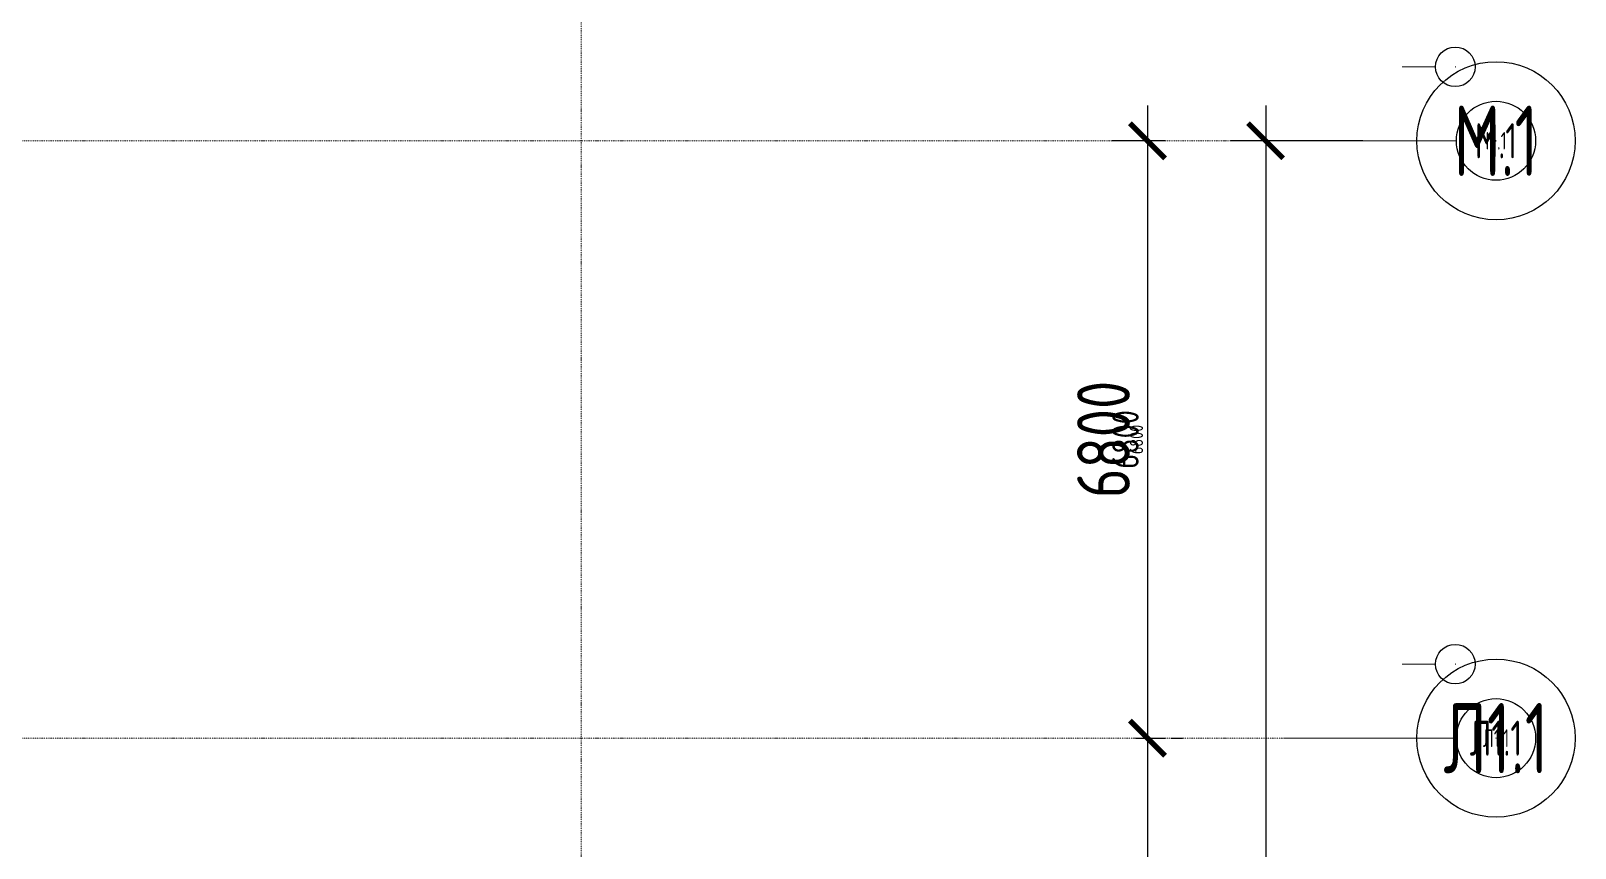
# Model space of a CAD drawing. Header units: millimetres. Extents: x -798 to 124478, y -405 to 121556.
# Drawn here: x 106912 to 124478, y 53926 to 63229 of the extents above; entities that cross this region are included whole.
import ezdxf
from ezdxf.enums import TextEntityAlignment as Align

# ---------------------------------------------------------------- set-up
doc = ezdxf.new("R2010")
doc.units = ezdxf.units.MM
doc.linetypes.add('CENTER', pattern=[2, 1.25, -0.25, 0.25, -0.25])
doc.linetypes.add('Strichpunkt', pattern=[25.4, 12.7, -6.35, 0, -6.35])
for name, color, linetype in [('1', 7, 'Continuous'), ('1 @ 0.1', 7, 'Continuous'), ('1 @ 0.15', 7, 'Continuous'), ('1 @ 0.2', 7, 'Continuous'), ('1 @ 100', 7, 'Continuous'), ('1 @ 200', 7, 'Continuous'), ('1 @ 50', 7, 'Continuous'), ('A-DIM', 4, 'Continuous'), ('A-DIM @ 0.1', 4, 'Continuous'), ('A-DIM @ 0.15', 4, 'Continuous'), ('A-DIM @ 0.2', 4, 'Continuous'), ('A-DIM @ 100', 4, 'Continuous'), ('A-DIM @ 200', 4, 'Continuous'), ('A-DIM @ 50', 4, 'Continuous')]:
    doc.layers.add(name, color=color, linetype=linetype)
doc.layers.add('A-AXES', color=40, linetype='CENTER', lineweight=5)
doc.styles.add('Arch-Dim', font='romans.shx', dxfattribs={"width": 0.75})
doc.dimstyles.new('Масштабируемый', dxfattribs={"dimscale": 100, "dimtxt": 3, "dimasz": 2, "dimexe": 2, "dimexo": 2, "dimgap": 1, "dimtad": 1, "dimdec": 0, "dimzin": 3, "dimdsep": 46, "dimtxsty": 'Arch-Dim', "dimblk": 'ARCHTICK', "dimcen": 2.5, "dimdle": 2, "dimazin": 2, "dimtfac": 0.75, "dimtdec": 0, "dimtmove": 1, "dimatfit": 0, "dimfxl": 1, "dimtolj": 1, "dimtzin": 0, "dimarcsym": 0})

# ---------------------------------------------------------------- blocks, each defined once
blk = doc.blocks.new('_ArchTick')
at = {"color": 0, "linetype": 'ByBlock', "const_width": 0.15}
blk.add_lwpolyline([(-0.5, -0.5), (0.5, 0.5)], dxfattribs=at)
blk = doc.blocks.new('*D304')
at = {"layer": 'A-DIM', "color": 0, "lineweight": -2, "ltscale": 50, "transparency": 16777216}
for p, q in [((2280377, -2371246), (2280377, -2396175)), ((2281082, -2371646), (2279977, -2371646)), ((2272992, -2395775), (2280777, -2395775))]:
    blk.add_line(p, q, dxfattribs=at)
at = {"layer": 'Defpoints', "color": 0, "ltscale": 50, "transparency": 16777216}
for p in [(2281482, -2371646), (2272592, -2395775), (2280377, -2395775)]:
    blk.add_point(p, dxfattribs=at)
at = {"layer": 'A-DIM', "color": 0, "lineweight": -2, "ltscale": 50, "transparency": 16777216, "xscale": 400, "yscale": 400, "zscale": 400}
for p, rotation in [((2280377, -2371646), 90), ((2280377, -2395775), 270)]:
    blk.add_blockref('_ArchTick', p, dxfattribs=dict(at, rotation=rotation))
at = {"layer": 'A-DIM', "color": 0, "ltscale": 50, "transparency": 16777216, "insert": (2279356, -2383671), "char_height": 600, "attachment_point": 5, "rotation": 90, "style": 'Arch-Dim'}
blk.add_mtext('\\A1;24130', dxfattribs=at)
blk = doc.blocks.new('*D305')
at = {"layer": 'A-DIM', "color": 0, "lineweight": -2, "ltscale": 50, "transparency": 16777216}
for p, q in [((2280377, -2371645), (2280377, -2395776)), ((2281481, -2371646), (2280377, -2371646)), ((2279856, -2383671), (2279856, -2383670)), ((2280377, -2383710), (2279856, -2383671)), ((2272592, -2395775), (2280378, -2395775))]:
    blk.add_line(p, q, dxfattribs=at)
at = {"layer": 'Defpoints', "color": 0, "ltscale": 50, "transparency": 16777216}
for p in [(2281482, -2371646), (2272592, -2395775), (2280377, -2395775)]:
    blk.add_point(p, dxfattribs=at)
at = {"layer": 'A-DIM', "color": 0, "lineweight": -2, "ltscale": 50, "transparency": 16777216, "xscale": 0.3, "yscale": 0.3, "zscale": 0.3}
for p, rotation in [((2280377, -2371646), 90), ((2280377, -2395775), 270)]:
    blk.add_blockref('_ArchTick', p, dxfattribs=dict(at, rotation=rotation))
at = {"layer": 'A-DIM', "color": 0, "ltscale": 50, "transparency": 16777216, "insert": (2279855, -2383671), "char_height": 0.45, "attachment_point": 5, "rotation": 90, "style": 'Arch-Dim'}
blk.add_mtext('\\A1;24130', dxfattribs=at)
blk = doc.blocks.new('*D306')
at = {"layer": 'A-DIM', "color": 0, "lineweight": -2, "ltscale": 50, "transparency": 16777216}
for p, q in [((2280377, -2371546), (2280377, -2395875)), ((2281382, -2371646), (2280277, -2371646)), ((2279856, -2383721), (2279856, -2383118)), ((2280377, -2383710), (2279856, -2383721)), ((2272692, -2395775), (2280477, -2395775))]:
    blk.add_line(p, q, dxfattribs=at)
at = {"layer": 'Defpoints', "color": 0, "ltscale": 50, "transparency": 16777216}
for p in [(2281482, -2371646), (2272592, -2395775), (2280377, -2395775)]:
    blk.add_point(p, dxfattribs=at)
at = {"layer": 'A-DIM', "color": 0, "lineweight": -2, "ltscale": 50, "transparency": 16777216, "xscale": 100, "yscale": 100, "zscale": 100}
for p, rotation in [((2280377, -2371646), 90), ((2280377, -2395775), 270)]:
    blk.add_blockref('_ArchTick', p, dxfattribs=dict(at, rotation=rotation))
at = {"layer": 'A-DIM', "color": 0, "ltscale": 50, "transparency": 16777216, "insert": (2279731, -2383420), "char_height": 150, "attachment_point": 5, "rotation": 90, "style": 'Arch-Dim'}
blk.add_mtext('\\A1;24130', dxfattribs=at)
blk = doc.blocks.new('*D308')
at = {"layer": 'A-DIM', "color": 0, "lineweight": -2, "ltscale": 50, "transparency": 16777216}
for p, q in [((2280377, -2371446), (2280377, -2395975)), ((2281282, -2371646), (2280177, -2371646)), ((2279856, -2383771), (2279856, -2382564)), ((2280377, -2383710), (2279856, -2383771)), ((2272792, -2395775), (2280577, -2395775))]:
    blk.add_line(p, q, dxfattribs=at)
at = {"layer": 'Defpoints', "color": 0, "ltscale": 50, "transparency": 16777216}
for p in [(2281482, -2371646), (2272592, -2395775), (2280377, -2395775)]:
    blk.add_point(p, dxfattribs=at)
at = {"layer": 'A-DIM', "color": 0, "lineweight": -2, "ltscale": 50, "transparency": 16777216, "xscale": 200, "yscale": 200, "zscale": 200}
for p, rotation in [((2280377, -2371646), 90), ((2280377, -2395775), 270)]:
    blk.add_blockref('_ArchTick', p, dxfattribs=dict(at, rotation=rotation))
at = {"layer": 'A-DIM', "color": 0, "ltscale": 50, "transparency": 16777216, "insert": (2279606, -2383168), "char_height": 300, "attachment_point": 5, "rotation": 90, "style": 'Arch-Dim'}
blk.add_mtext('\\A1;24130', dxfattribs=at)
blk = doc.blocks.new('*D309')
at = {"layer": 'A-DIM', "color": 0, "lineweight": -2, "ltscale": 50, "transparency": 16777216}
for p, q in [((2280377, -2371645), (2280377, -2395776)), ((2281481, -2371646), (2280377, -2371646)), ((2279856, -2383671), (2279856, -2383669)), ((2280377, -2383710), (2279856, -2383671)), ((2272592, -2395775), (2280378, -2395775))]:
    blk.add_line(p, q, dxfattribs=at)
at = {"layer": 'Defpoints', "color": 0, "ltscale": 50, "transparency": 16777216}
for p in [(2281482, -2371646), (2272592, -2395775), (2280377, -2395775)]:
    blk.add_point(p, dxfattribs=at)
at = {"layer": 'A-DIM', "color": 0, "lineweight": -2, "ltscale": 50, "transparency": 16777216, "xscale": 0.4, "yscale": 0.4, "zscale": 0.4}
for p, rotation in [((2280377, -2371646), 90), ((2280377, -2395775), 270)]:
    blk.add_blockref('_ArchTick', p, dxfattribs=dict(at, rotation=rotation))
at = {"layer": 'A-DIM', "color": 0, "ltscale": 50, "transparency": 16777216, "insert": (2279855, -2383670), "char_height": 0.6, "attachment_point": 5, "rotation": 90, "style": 'Arch-Dim'}
blk.add_mtext('\\A1;24130', dxfattribs=at)
blk = doc.blocks.new('*D310')
at = {"layer": 'A-DIM', "color": 0, "lineweight": -2, "ltscale": 50, "transparency": 16777216}
for p, q in [((2280377, -2371645), (2280377, -2395775)), ((2281482, -2371646), (2280377, -2371646)), ((2279856, -2383671), (2279856, -2383670)), ((2280377, -2383710), (2279856, -2383671)), ((2272592, -2395775), (2280377, -2395775))]:
    blk.add_line(p, q, dxfattribs=at)
at = {"layer": 'Defpoints', "color": 0, "ltscale": 50, "transparency": 16777216}
for p in [(2281482, -2371646), (2272592, -2395775), (2280377, -2395775)]:
    blk.add_point(p, dxfattribs=at)
at = {"layer": 'A-DIM', "color": 0, "lineweight": -2, "ltscale": 50, "transparency": 16777216, "xscale": 0.2, "yscale": 0.2, "zscale": 0.2}
for p, rotation in [((2280377, -2371646), 90), ((2280377, -2395775), 270)]:
    blk.add_blockref('_ArchTick', p, dxfattribs=dict(at, rotation=rotation))
at = {"layer": 'A-DIM', "color": 0, "ltscale": 50, "transparency": 16777216, "insert": (2279855, -2383671), "char_height": 0.3, "attachment_point": 5, "rotation": 90, "style": 'Arch-Dim'}
blk.add_mtext('\\A1;24130', dxfattribs=at)
blk = doc.blocks.new('*D311')
at = {"layer": 'A-DIM', "color": 0, "lineweight": -2, "ltscale": 50, "transparency": 16777216}
for p, q in [((2279032, -2378046), (2279032, -2385896)), ((2279300, -2378446), (2279432, -2378446)), ((2279232, -2385496), (2279432, -2385496))]:
    blk.add_line(p, q, dxfattribs=at)
at = {"layer": 'Defpoints', "color": 0, "ltscale": 50, "transparency": 16777216}
for p in [(2278900, -2378446), (2278832, -2385496), (2279032, -2385496)]:
    blk.add_point(p, dxfattribs=at)
at = {"layer": 'A-DIM', "color": 0, "lineweight": -2, "ltscale": 50, "transparency": 16777216, "xscale": 400, "yscale": 400, "zscale": 400}
for p, rotation in [((2279032, -2378446), 90), ((2279032, -2385496), 270)]:
    blk.add_blockref('_ArchTick', p, dxfattribs=dict(at, rotation=rotation))
at = {"layer": 'A-DIM', "color": 0, "ltscale": 50, "transparency": 16777216, "insert": (2278532, -2381971), "char_height": 600, "attachment_point": 5, "rotation": 90, "style": 'Arch-Dim'}
blk.add_mtext('\\A1;7050', dxfattribs=at)
blk = doc.blocks.new('*D312')
at = {"layer": 'A-DIM', "color": 0, "lineweight": -2, "ltscale": 50, "transparency": 16777216}
for p, q in [((2278901, -2378446), (2279032, -2378446)), ((2279032, -2378445), (2279032, -2385496)), ((2278832, -2385496), (2279032, -2385496))]:
    blk.add_line(p, q, dxfattribs=at)
at = {"layer": 'Defpoints', "color": 0, "ltscale": 50, "transparency": 16777216}
for p in [(2278900, -2378446), (2278832, -2385496), (2279032, -2385496)]:
    blk.add_point(p, dxfattribs=at)
at = {"layer": 'A-DIM', "color": 0, "lineweight": -2, "ltscale": 50, "transparency": 16777216, "xscale": 0.3, "yscale": 0.3, "zscale": 0.3}
for p, rotation in [((2279032, -2378446), 90), ((2279032, -2385496), 270)]:
    blk.add_blockref('_ArchTick', p, dxfattribs=dict(at, rotation=rotation))
at = {"layer": 'A-DIM', "color": 0, "ltscale": 50, "transparency": 16777216, "insert": (2279031, -2381971), "char_height": 0.45, "attachment_point": 5, "rotation": 90, "style": 'Arch-Dim'}
blk.add_mtext('\\A1;7050', dxfattribs=at)
blk = doc.blocks.new('*D313')
at = {"layer": 'A-DIM', "color": 0, "lineweight": -2, "ltscale": 50, "transparency": 16777216}
for p, q in [((2279000, -2378446), (2279132, -2378446)), ((2279032, -2378346), (2279032, -2385596)), ((2278932, -2385496), (2279132, -2385496))]:
    blk.add_line(p, q, dxfattribs=at)
at = {"layer": 'Defpoints', "color": 0, "ltscale": 50, "transparency": 16777216}
for p in [(2278900, -2378446), (2278832, -2385496), (2279032, -2385496)]:
    blk.add_point(p, dxfattribs=at)
at = {"layer": 'A-DIM', "color": 0, "lineweight": -2, "ltscale": 50, "transparency": 16777216, "xscale": 100, "yscale": 100, "zscale": 100}
for p, rotation in [((2279032, -2378446), 90), ((2279032, -2385496), 270)]:
    blk.add_blockref('_ArchTick', p, dxfattribs=dict(at, rotation=rotation))
at = {"layer": 'A-DIM', "color": 0, "ltscale": 50, "transparency": 16777216, "insert": (2278907, -2381971), "char_height": 150, "attachment_point": 5, "rotation": 90, "style": 'Arch-Dim'}
blk.add_mtext('\\A1;7050', dxfattribs=at)
blk = doc.blocks.new('*D315')
at = {"layer": 'A-DIM', "color": 0, "lineweight": -2, "ltscale": 50, "transparency": 16777216}
for p, q in [((2279032, -2378246), (2279032, -2385696)), ((2279100, -2378446), (2279232, -2378446)), ((2279032, -2385496), (2279232, -2385496))]:
    blk.add_line(p, q, dxfattribs=at)
at = {"layer": 'Defpoints', "color": 0, "ltscale": 50, "transparency": 16777216}
for p in [(2278900, -2378446), (2278832, -2385496), (2279032, -2385496)]:
    blk.add_point(p, dxfattribs=at)
at = {"layer": 'A-DIM', "color": 0, "lineweight": -2, "ltscale": 50, "transparency": 16777216, "xscale": 200, "yscale": 200, "zscale": 200}
for p, rotation in [((2279032, -2378446), 90), ((2279032, -2385496), 270)]:
    blk.add_blockref('_ArchTick', p, dxfattribs=dict(at, rotation=rotation))
at = {"layer": 'A-DIM', "color": 0, "ltscale": 50, "transparency": 16777216, "insert": (2278782, -2381971), "char_height": 300, "attachment_point": 5, "rotation": 90, "style": 'Arch-Dim'}
blk.add_mtext('\\A1;7050', dxfattribs=at)
blk = doc.blocks.new('*D316')
at = {"layer": 'A-DIM', "color": 0, "lineweight": -2, "ltscale": 50, "transparency": 16777216}
for p, q in [((2278901, -2378446), (2279032, -2378446)), ((2279032, -2378445), (2279032, -2385496)), ((2278832, -2385496), (2279032, -2385496))]:
    blk.add_line(p, q, dxfattribs=at)
at = {"layer": 'Defpoints', "color": 0, "ltscale": 50, "transparency": 16777216}
for p in [(2278900, -2378446), (2278832, -2385496), (2279032, -2385496)]:
    blk.add_point(p, dxfattribs=at)
at = {"layer": 'A-DIM', "color": 0, "lineweight": -2, "ltscale": 50, "transparency": 16777216, "xscale": 0.4, "yscale": 0.4, "zscale": 0.4}
for p, rotation in [((2279032, -2378446), 90), ((2279032, -2385496), 270)]:
    blk.add_blockref('_ArchTick', p, dxfattribs=dict(at, rotation=rotation))
at = {"layer": 'A-DIM', "color": 0, "ltscale": 50, "transparency": 16777216, "insert": (2279031, -2381971), "char_height": 0.6, "attachment_point": 5, "rotation": 90, "style": 'Arch-Dim'}
blk.add_mtext('\\A1;7050', dxfattribs=at)
blk = doc.blocks.new('*D317')
at = {"layer": 'A-DIM', "color": 0, "lineweight": -2, "ltscale": 50, "transparency": 16777216}
for p, q in [((2278900, -2378446), (2279032, -2378446)), ((2279032, -2378445), (2279032, -2385496)), ((2278832, -2385496), (2279032, -2385496))]:
    blk.add_line(p, q, dxfattribs=at)
at = {"layer": 'Defpoints', "color": 0, "ltscale": 50, "transparency": 16777216}
for p in [(2278900, -2378446), (2278832, -2385496), (2279032, -2385496)]:
    blk.add_point(p, dxfattribs=at)
at = {"layer": 'A-DIM', "color": 0, "lineweight": -2, "ltscale": 50, "transparency": 16777216, "xscale": 0.2, "yscale": 0.2, "zscale": 0.2}
for p, rotation in [((2279032, -2378446), 90), ((2279032, -2385496), 270)]:
    blk.add_blockref('_ArchTick', p, dxfattribs=dict(at, rotation=rotation))
at = {"layer": 'A-DIM', "color": 0, "ltscale": 50, "transparency": 16777216, "insert": (2279032, -2381971), "char_height": 0.3, "attachment_point": 5, "rotation": 90, "style": 'Arch-Dim'}
blk.add_mtext('\\A1;7050', dxfattribs=at)
blk = doc.blocks.new('*D318')
at = {"layer": 'A-DIM', "color": 0, "lineweight": -2, "ltscale": 50, "transparency": 16777216}
for p, q in [((2279032, -2371246), (2279032, -2378846)), ((2278832, -2371646), (2278632, -2371646)), ((2279300, -2378446), (2279432, -2378446))]:
    blk.add_line(p, q, dxfattribs=at)
at = {"layer": 'Defpoints', "color": 0, "ltscale": 50, "transparency": 16777216}
for p in [(2279232, -2371646), (2278900, -2378446), (2279032, -2378446)]:
    blk.add_point(p, dxfattribs=at)
at = {"layer": 'A-DIM', "color": 0, "lineweight": -2, "ltscale": 50, "transparency": 16777216, "xscale": 400, "yscale": 400, "zscale": 400}
for p, rotation in [((2279032, -2371646), 90), ((2279032, -2378446), 270)]:
    blk.add_blockref('_ArchTick', p, dxfattribs=dict(at, rotation=rotation))
at = {"layer": 'A-DIM', "color": 0, "ltscale": 50, "transparency": 16777216, "insert": (2278532, -2375046), "char_height": 600, "attachment_point": 5, "rotation": 90, "style": 'Arch-Dim'}
blk.add_mtext('\\A1;6800', dxfattribs=at)
blk = doc.blocks.new('*D319')
at = {"layer": 'A-DIM', "color": 0, "lineweight": -2, "ltscale": 50, "transparency": 16777216}
for p, q in [((2279032, -2371645), (2279032, -2378446)), ((2279232, -2371646), (2279032, -2371646)), ((2278901, -2378446), (2279032, -2378446))]:
    blk.add_line(p, q, dxfattribs=at)
at = {"layer": 'Defpoints', "color": 0, "ltscale": 50, "transparency": 16777216}
for p in [(2279232, -2371646), (2278900, -2378446), (2279032, -2378446)]:
    blk.add_point(p, dxfattribs=at)
at = {"layer": 'A-DIM', "color": 0, "lineweight": -2, "ltscale": 50, "transparency": 16777216, "xscale": 0.3, "yscale": 0.3, "zscale": 0.3}
for p, rotation in [((2279032, -2371646), 90), ((2279032, -2378446), 270)]:
    blk.add_blockref('_ArchTick', p, dxfattribs=dict(at, rotation=rotation))
at = {"layer": 'A-DIM', "color": 0, "ltscale": 50, "transparency": 16777216, "insert": (2279031, -2375046), "char_height": 0.45, "attachment_point": 5, "rotation": 90, "style": 'Arch-Dim'}
blk.add_mtext('\\A1;6800', dxfattribs=at)
blk = doc.blocks.new('*D320')
at = {"layer": 'A-DIM', "color": 0, "lineweight": -2, "ltscale": 50, "transparency": 16777216}
for p, q in [((2279032, -2371546), (2279032, -2378546)), ((2279132, -2371646), (2278932, -2371646)), ((2279000, -2378446), (2279132, -2378446))]:
    blk.add_line(p, q, dxfattribs=at)
at = {"layer": 'Defpoints', "color": 0, "ltscale": 50, "transparency": 16777216}
for p in [(2279232, -2371646), (2278900, -2378446), (2279032, -2378446)]:
    blk.add_point(p, dxfattribs=at)
at = {"layer": 'A-DIM', "color": 0, "lineweight": -2, "ltscale": 50, "transparency": 16777216, "xscale": 100, "yscale": 100, "zscale": 100}
for p, rotation in [((2279032, -2371646), 90), ((2279032, -2378446), 270)]:
    blk.add_blockref('_ArchTick', p, dxfattribs=dict(at, rotation=rotation))
at = {"layer": 'A-DIM', "color": 0, "ltscale": 50, "transparency": 16777216, "insert": (2278907, -2375046), "char_height": 150, "attachment_point": 5, "rotation": 90, "style": 'Arch-Dim'}
blk.add_mtext('\\A1;6800', dxfattribs=at)
blk = doc.blocks.new('*D322')
at = {"layer": 'A-DIM', "color": 0, "lineweight": -2, "ltscale": 50, "transparency": 16777216}
for p, q in [((2279032, -2371446), (2279032, -2378646)), ((2279032, -2371646), (2278832, -2371646)), ((2279100, -2378446), (2279232, -2378446))]:
    blk.add_line(p, q, dxfattribs=at)
at = {"layer": 'Defpoints', "color": 0, "ltscale": 50, "transparency": 16777216}
for p in [(2279232, -2371646), (2278900, -2378446), (2279032, -2378446)]:
    blk.add_point(p, dxfattribs=at)
at = {"layer": 'A-DIM', "color": 0, "lineweight": -2, "ltscale": 50, "transparency": 16777216, "xscale": 200, "yscale": 200, "zscale": 200}
for p, rotation in [((2279032, -2371646), 90), ((2279032, -2378446), 270)]:
    blk.add_blockref('_ArchTick', p, dxfattribs=dict(at, rotation=rotation))
at = {"layer": 'A-DIM', "color": 0, "ltscale": 50, "transparency": 16777216, "insert": (2278782, -2375046), "char_height": 300, "attachment_point": 5, "rotation": 90, "style": 'Arch-Dim'}
blk.add_mtext('\\A1;6800', dxfattribs=at)
blk = doc.blocks.new('*D323')
at = {"layer": 'A-DIM', "color": 0, "lineweight": -2, "ltscale": 50, "transparency": 16777216}
for p, q in [((2279231, -2371646), (2279031, -2371646)), ((2279032, -2371645), (2279032, -2378446)), ((2278901, -2378446), (2279032, -2378446))]:
    blk.add_line(p, q, dxfattribs=at)
at = {"layer": 'Defpoints', "color": 0, "ltscale": 50, "transparency": 16777216}
for p in [(2279232, -2371646), (2278900, -2378446), (2279032, -2378446)]:
    blk.add_point(p, dxfattribs=at)
at = {"layer": 'A-DIM', "color": 0, "lineweight": -2, "ltscale": 50, "transparency": 16777216, "xscale": 0.4, "yscale": 0.4, "zscale": 0.4}
for p, rotation in [((2279032, -2371646), 90), ((2279032, -2378446), 270)]:
    blk.add_blockref('_ArchTick', p, dxfattribs=dict(at, rotation=rotation))
at = {"layer": 'A-DIM', "color": 0, "ltscale": 50, "transparency": 16777216, "insert": (2279031, -2375046), "char_height": 0.6, "attachment_point": 5, "rotation": 90, "style": 'Arch-Dim'}
blk.add_mtext('\\A1;6800', dxfattribs=at)
blk = doc.blocks.new('*D324')
at = {"layer": 'A-DIM', "color": 0, "lineweight": -2, "ltscale": 50, "transparency": 16777216}
for p, q in [((2279032, -2371645), (2279032, -2378446)), ((2279232, -2371646), (2279032, -2371646)), ((2278900, -2378446), (2279032, -2378446))]:
    blk.add_line(p, q, dxfattribs=at)
at = {"layer": 'Defpoints', "color": 0, "ltscale": 50, "transparency": 16777216}
for p in [(2279232, -2371646), (2278900, -2378446), (2279032, -2378446)]:
    blk.add_point(p, dxfattribs=at)
at = {"layer": 'A-DIM', "color": 0, "lineweight": -2, "ltscale": 50, "transparency": 16777216, "xscale": 0.2, "yscale": 0.2, "zscale": 0.2}
for p, rotation in [((2279032, -2371646), 90), ((2279032, -2378446), 270)]:
    blk.add_blockref('_ArchTick', p, dxfattribs=dict(at, rotation=rotation))
at = {"layer": 'A-DIM', "color": 0, "ltscale": 50, "transparency": 16777216, "insert": (2279032, -2375046), "char_height": 0.3, "attachment_point": 5, "rotation": 90, "style": 'Arch-Dim'}
blk.add_mtext('\\A1;6800', dxfattribs=at)
blk = doc.blocks.new('*U90')
at = {"color": 4, "lineweight": 9}
blk.add_line((-4.5, 0), (-12.069, 0), dxfattribs=at)
at = {"color": 5, "linetype": 'Continuous', "lineweight": 25}
blk.add_circle((0, 0), 4.5, dxfattribs=at)
at = {"color": 5, "linetype": 'Continuous', "lineweight": 25, "style": 'Arch-Dim', "width": 0.65}
blk.add_attdef('Ось', text='', height=4, dxfattribs=at).set_placement((0, 0), align=Align.MIDDLE)
blk = doc.blocks.new('*U905')
at = {"layer": '1 @ 0.1', "transparency": 33554687}
ref = blk.add_blockref('*U90', (2282997, -2371646), dxfattribs=dict(at, xscale=0.1, yscale=0.1, zscale=0.1))
ref.add_attrib('Ось', 'М.1', dxfattribs={"layer": '0', "color": 5, "linetype": 'Continuous', "lineweight": 25, "height": 0.4, "style": 'Arch-Dim', "width": 0.65}).set_placement((2282534, -2370805), align=Align.MIDDLE)
at = {"layer": '1 @ 0.15', "transparency": 33554687, "xscale": 0.15, "yscale": 0.15, "zscale": 0.15}
blk.add_blockref('*U90', (2282534, -2370804), dxfattribs=at).add_auto_attribs({'Ось': 'М.1'})
at = {"layer": '1 @ 0.2', "transparency": 33554687, "xscale": 0.2, "yscale": 0.2, "zscale": 0.2}
blk.add_blockref('*U90', (2282997, -2371646), dxfattribs=at).add_auto_attribs({'Ось': 'М.1'})
at = {"layer": '1 @ 100', "transparency": 33554687, "xscale": 100, "yscale": 100, "zscale": 100}
blk.add_blockref('*U90', (2282997, -2371646), dxfattribs=at).add_auto_attribs({'Ось': 'М.1'})
at = {"layer": '1 @ 200', "transparency": 33554687, "xscale": 200, "yscale": 200, "zscale": 200}
blk.add_blockref('*U90', (2282997, -2371646), dxfattribs=at).add_auto_attribs({'Ось': 'М.1'})
at = {"layer": '1 @ 50', "transparency": 33554687}
ref = blk.add_blockref('*U90', (2282534, -2370804), dxfattribs=dict(at, xscale=50, yscale=50, zscale=50))
ref.add_attrib('Ось', 'М.1', dxfattribs={"layer": '0', "color": 5, "linetype": 'Continuous', "lineweight": 25, "height": 200, "style": 'Arch-Dim', "width": 0.65}).set_placement((2282997, -2371646), align=Align.MIDDLE)
blk = doc.blocks.new('*U906')
at = {"layer": '1 @ 0.1', "transparency": 33554687}
ref = blk.add_blockref('*U90', (2282997, -2378446), dxfattribs=dict(at, xscale=0.1, yscale=0.1, zscale=0.1))
ref.add_attrib('Ось', 'Л1.1', dxfattribs={"layer": '0', "color": 5, "linetype": 'Continuous', "lineweight": 25, "height": 0.4, "style": 'Arch-Dim', "width": 0.65}).set_placement((2282534, -2377605), align=Align.MIDDLE)
at = {"layer": '1 @ 0.15', "transparency": 33554687, "xscale": 0.15, "yscale": 0.15, "zscale": 0.15}
blk.add_blockref('*U90', (2282534, -2377604), dxfattribs=at).add_auto_attribs({'Ось': 'Л1.1'})
at = {"layer": '1 @ 0.2', "transparency": 33554687, "xscale": 0.2, "yscale": 0.2, "zscale": 0.2}
blk.add_blockref('*U90', (2282997, -2378446), dxfattribs=at).add_auto_attribs({'Ось': 'Л1.1'})
at = {"layer": '1 @ 100', "transparency": 33554687, "xscale": 100, "yscale": 100, "zscale": 100}
blk.add_blockref('*U90', (2282997, -2378446), dxfattribs=at).add_auto_attribs({'Ось': 'Л1.1'})
at = {"layer": '1 @ 200', "transparency": 33554687, "xscale": 200, "yscale": 200, "zscale": 200}
blk.add_blockref('*U90', (2282997, -2378446), dxfattribs=at).add_auto_attribs({'Ось': 'Л1.1'})
at = {"layer": '1 @ 50', "transparency": 33554687}
ref = blk.add_blockref('*U90', (2282534, -2377604), dxfattribs=dict(at, xscale=50, yscale=50, zscale=50))
ref.add_attrib('Ось', 'Л1.1', dxfattribs={"layer": '0', "color": 5, "linetype": 'Continuous', "lineweight": 25, "height": 200, "style": 'Arch-Dim', "width": 0.65}).set_placement((2282997, -2378446), align=Align.MIDDLE)
blk = doc.blocks.new('*U833')
at = {"layer": 'A-DIM @ 0.1', "ltscale": 50, "transparency": 33554687}
dim = blk.add_linear_dim(base=(2280377.3, -2395775.3), p1=(2281481.7, -2371645.5), p2=(2272591.7, -2395775.3), angle=270, dimstyle='Масштабируемый', override={"dimscale": 0.1, "dimtix": 0, "dimtofl": 1, "dimtmove": 1, "dimatfit": 0}, dxfattribs=at)
dim.commit()
dim.dimension.update_dxf_attribs({"geometry": '*D310', "text_midpoint": (2279855.7, -2383671.3), "dimtype": 128})
at = {"layer": 'A-DIM @ 0.15', "ltscale": 50, "transparency": 33554687}
dim = blk.add_linear_dim(base=(2280377.3, -2395775.3), p1=(2281481.7, -2371645.5), p2=(2272591.7, -2395775.3), angle=270, dimstyle='Масштабируемый', override={"dimscale": 0.15, "dimtix": 0, "dimtofl": 1, "dimtmove": 1, "dimatfit": 0}, dxfattribs=at)
dim.commit()
dim.dimension.update_dxf_attribs({"geometry": '*D305', "text_midpoint": (2279855.7, -2383671.3), "dimtype": 128})
at = {"layer": 'A-DIM @ 0.2', "ltscale": 50, "transparency": 33554687}
dim = blk.add_linear_dim(base=(2280377.3, -2395775.3), p1=(2281481.7, -2371645.5), p2=(2272591.7, -2395775.3), angle=270, dimstyle='Масштабируемый', override={"dimscale": 0.2, "dimtix": 0, "dimtofl": 1, "dimtmove": 1, "dimatfit": 0}, dxfattribs=at)
dim.commit()
dim.dimension.update_dxf_attribs({"geometry": '*D309', "text_midpoint": (2279855.7, -2383671.3), "dimtype": 128})
at = {"layer": 'A-DIM @ 100', "ltscale": 50, "transparency": 33554687}
dim = blk.add_linear_dim(base=(2280377.3, -2395775.3), p1=(2281481.7, -2371645.5), p2=(2272591.7, -2395775.3), angle=270, dimstyle='Масштабируемый', override={"dimscale": 100, "dimtix": 0, "dimtofl": 1, "dimtmove": 1, "dimatfit": 0}, dxfattribs=at)
dim.commit()
dim.dimension.update_dxf_attribs({"geometry": '*D308', "text_midpoint": (2279855.7, -2383671.3), "dimtype": 128})
at = {"layer": 'A-DIM @ 200', "ltscale": 50, "transparency": 33554687}
dim = blk.add_linear_dim(base=(2280377.3, -2395775.3), p1=(2281481.7, -2371645.5), p2=(2272591.7, -2395775.3), angle=270, dimstyle='Масштабируемый', override={"dimscale": 200, "dimtix": 0, "dimtofl": 1, "dimtmove": 1, "dimatfit": 0}, dxfattribs=at)
dim.commit()
dim.dimension.update_dxf_attribs({"geometry": '*D304', "text_midpoint": (2279855.7, -2383671.3), "dimtype": 128})
at = {"layer": 'A-DIM @ 50', "ltscale": 50, "transparency": 33554687}
dim = blk.add_linear_dim(base=(2280377.3, -2395775.3), p1=(2281481.7, -2371645.5), p2=(2272591.7, -2395775.3), angle=270, dimstyle='Масштабируемый', override={"dimscale": 50, "dimtix": 0, "dimtofl": 1, "dimtmove": 1, "dimatfit": 0}, dxfattribs=at)
dim.commit()
dim.dimension.update_dxf_attribs({"geometry": '*D306', "text_midpoint": (2279855.7, -2383671.3), "dimtype": 128})
blk = doc.blocks.new('*U834')
at = {"layer": 'A-DIM @ 0.1', "ltscale": 50, "transparency": 33554687}
dim = blk.add_linear_dim(base=(2279031.9, -2385495.5), p1=(2278900.3, -2378445.5), p2=(2278831.9, -2385495.5), angle=270, dimstyle='Масштабируемый', override={"dimscale": 0.1, "dimtix": 0, "dimtofl": 1, "dimtmove": 1, "dimatfit": 0}, dxfattribs=at)
dim.commit()
dim.dimension.update_dxf_attribs({"geometry": '*D317', "text_midpoint": (2279031.6, -2381970.5)})
at = {"layer": 'A-DIM @ 0.15', "ltscale": 50, "transparency": 33554687}
dim = blk.add_linear_dim(base=(2279031.9, -2385495.5), p1=(2278900.3, -2378445.5), p2=(2278831.9, -2385495.5), angle=270, dimstyle='Масштабируемый', override={"dimscale": 0.15, "dimtix": 0, "dimtofl": 1, "dimtmove": 1, "dimatfit": 0}, dxfattribs=at)
dim.commit()
dim.dimension.update_dxf_attribs({"geometry": '*D312', "text_midpoint": (2279031.5, -2381970.5)})
at = {"layer": 'A-DIM @ 0.2', "ltscale": 50, "transparency": 33554687}
dim = blk.add_linear_dim(base=(2279031.9, -2385495.5), p1=(2278900.3, -2378445.5), p2=(2278831.9, -2385495.5), angle=270, dimstyle='Масштабируемый', override={"dimscale": 0.2, "dimtix": 0, "dimtofl": 1, "dimtmove": 1, "dimatfit": 0}, dxfattribs=at)
dim.commit()
dim.dimension.update_dxf_attribs({"geometry": '*D316', "text_midpoint": (2279031.4, -2381970.5)})
at = {"layer": 'A-DIM @ 100', "ltscale": 50, "transparency": 33554687}
dim = blk.add_linear_dim(base=(2279031.9, -2385495.5), p1=(2278900.3, -2378445.5), p2=(2278831.9, -2385495.5), angle=270, dimstyle='Масштабируемый', override={"dimscale": 100, "dimtix": 0, "dimtofl": 1, "dimtmove": 1, "dimatfit": 0}, dxfattribs=at)
dim.commit()
dim.dimension.update_dxf_attribs({"geometry": '*D315', "text_midpoint": (2278781.9, -2381970.5)})
at = {"layer": 'A-DIM @ 200', "ltscale": 50, "transparency": 33554687}
dim = blk.add_linear_dim(base=(2279031.9, -2385495.5), p1=(2278900.3, -2378445.5), p2=(2278831.9, -2385495.5), angle=270, dimstyle='Масштабируемый', override={"dimscale": 200, "dimtix": 0, "dimtofl": 1, "dimtmove": 1, "dimatfit": 0}, dxfattribs=at)
dim.commit()
dim.dimension.update_dxf_attribs({"geometry": '*D311', "text_midpoint": (2278531.9, -2381970.5)})
at = {"layer": 'A-DIM @ 50', "ltscale": 50, "transparency": 33554687}
dim = blk.add_linear_dim(base=(2279031.9, -2385495.5), p1=(2278900.3, -2378445.5), p2=(2278831.9, -2385495.5), angle=270, dimstyle='Масштабируемый', override={"dimscale": 50, "dimtix": 0, "dimtofl": 1, "dimtmove": 1, "dimatfit": 0}, dxfattribs=at)
dim.commit()
dim.dimension.update_dxf_attribs({"geometry": '*D313', "text_midpoint": (2278906.9, -2381970.5)})
blk = doc.blocks.new('*U835')
at = {"layer": 'A-DIM @ 0.1', "ltscale": 50, "transparency": 33554687}
dim = blk.add_linear_dim(base=(2279031.9, -2378445.5), p1=(2279231.9, -2371645.5), p2=(2278900.3, -2378445.5), angle=270, dimstyle='Масштабируемый', override={"dimscale": 0.1, "dimtix": 0, "dimtofl": 1, "dimtmove": 1, "dimatfit": 0}, dxfattribs=at)
dim.commit()
dim.dimension.update_dxf_attribs({"geometry": '*D324', "text_midpoint": (2279031.6, -2375045.5)})
at = {"layer": 'A-DIM @ 0.15', "ltscale": 50, "transparency": 33554687}
dim = blk.add_linear_dim(base=(2279031.9, -2378445.5), p1=(2279231.9, -2371645.5), p2=(2278900.3, -2378445.5), angle=270, dimstyle='Масштабируемый', override={"dimscale": 0.15, "dimtix": 0, "dimtofl": 1, "dimtmove": 1, "dimatfit": 0}, dxfattribs=at)
dim.commit()
dim.dimension.update_dxf_attribs({"geometry": '*D319', "text_midpoint": (2279031.5, -2375045.5)})
at = {"layer": 'A-DIM @ 0.2', "ltscale": 50, "transparency": 33554687}
dim = blk.add_linear_dim(base=(2279031.9, -2378445.5), p1=(2279231.9, -2371645.5), p2=(2278900.3, -2378445.5), angle=270, dimstyle='Масштабируемый', override={"dimscale": 0.2, "dimtix": 0, "dimtofl": 1, "dimtmove": 1, "dimatfit": 0}, dxfattribs=at)
dim.commit()
dim.dimension.update_dxf_attribs({"geometry": '*D323', "text_midpoint": (2279031.4, -2375045.5)})
at = {"layer": 'A-DIM @ 100', "ltscale": 50, "transparency": 33554687}
dim = blk.add_linear_dim(base=(2279031.9, -2378445.5), p1=(2279231.9, -2371645.5), p2=(2278900.3, -2378445.5), angle=270, dimstyle='Масштабируемый', override={"dimscale": 100, "dimtix": 0, "dimtofl": 1, "dimtmove": 1, "dimatfit": 0}, dxfattribs=at)
dim.commit()
dim.dimension.update_dxf_attribs({"geometry": '*D322', "text_midpoint": (2278781.9, -2375045.5)})
at = {"layer": 'A-DIM @ 200', "ltscale": 50, "transparency": 33554687}
dim = blk.add_linear_dim(base=(2279031.9, -2378445.5), p1=(2279231.9, -2371645.5), p2=(2278900.3, -2378445.5), angle=270, dimstyle='Масштабируемый', override={"dimscale": 200, "dimtix": 0, "dimtofl": 1, "dimtmove": 1, "dimatfit": 0}, dxfattribs=at)
dim.commit()
dim.dimension.update_dxf_attribs({"geometry": '*D318', "text_midpoint": (2278531.9, -2375045.5)})
at = {"layer": 'A-DIM @ 50', "ltscale": 50, "transparency": 33554687}
dim = blk.add_linear_dim(base=(2279031.9, -2378445.5), p1=(2279231.9, -2371645.5), p2=(2278900.3, -2378445.5), angle=270, dimstyle='Масштабируемый', override={"dimscale": 50, "dimtix": 0, "dimtofl": 1, "dimtmove": 1, "dimatfit": 0}, dxfattribs=at)
dim.commit()
dim.dimension.update_dxf_attribs({"geometry": '*D320', "text_midpoint": (2278906.9, -2375045.5)})
blk = doc.blocks.new('оси 2')
at = {"layer": 'A-AXES', "linetype": 'Strichpunkt', "transparency": 33554687}
for p, q in [((2272592, -2362738), (2272592, -2396470)), ((2282097, -2371646), (2207938, -2371646)), ((2282097, -2378446), (2205788, -2378446))]:
    blk.add_line(p, q, dxfattribs=at)
at = {"layer": '1', "color": 5}
for name in ['*U905', '*U906']:
    blk.add_blockref(name, (0, 0), dxfattribs=at)
at = {"layer": 'A-DIM', "color": 5}
for name in ['*U833', '*U835', '*U834']:
    blk.add_blockref(name, (0, 0), dxfattribs=at)

msp = doc.modelspace()

# ---------------------------------------------------------------- block references
msp.add_blockref('оси 2', (-2159419, 2433624))

doc.saveas('drawing.dxf')
